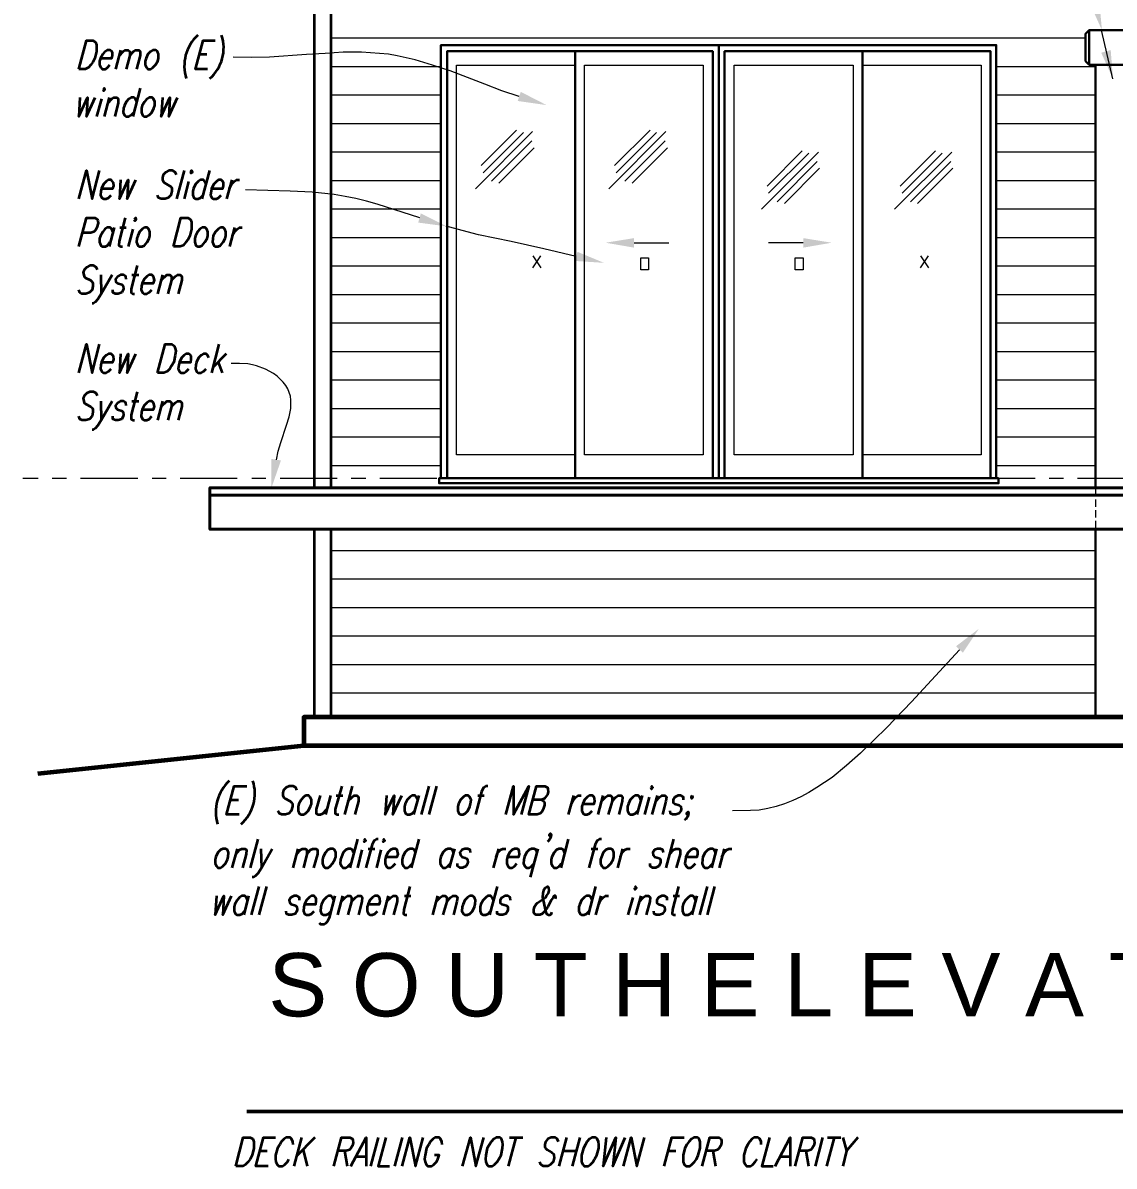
# Model space of a CAD drawing. Header units: inches. Extents: x 1543 to 43489, y -26 to 5775.
# Drawn here: x 3232.5 to 3472, y 1563 to 1813.9 of the extents above; entities that cross this region are included whole.
import ezdxf

# ---------------------------------------------------------------- set-up
doc = ezdxf.new("R2010")
doc.units = ezdxf.units.IN
doc.header["$LTSCALE"] = 0.5
doc.header["$MEASUREMENT"] = 0
for name, color, linetype in [('PDF_A-DOOR', 7, 'Continuous'), ('PDF_A-FLOR-LEVL', 7, 'Continuous'), ('PDF_A-Window', 7, 'Continuous'), ('PDF_C-TOPO', 7, 'Continuous'), ('PDF_Hatch-siding', 7, 'Continuous'), ('PDF_Hidden1', 7, 'Continuous'), ('PDF_Layer2', 7, 'Continuous'), ('PDF_Layer3', 7, 'Continuous'), ('PDF_Layer4', 7, 'Continuous'), ('PDF_Layer6', 7, 'Continuous'), ('PDF_Layer8', 7, 'Continuous'), ('PDF_LEADER', 7, 'Continuous'), ('PDF_Text', 7, 'Continuous'), ('PDF_Text-Win-Label', 7, 'Continuous'), ('PDF_TEXT3', 7, 'Continuous')]:
    doc.layers.add(name, color=color, linetype=linetype)
doc.styles.add('PDF Arial', font='arial.ttf')

msp = doc.modelspace()

# ---------------------------------------------------------------- linework, layer by layer
at = {"layer": 'PDF_A-DOOR', "lineweight": 20}
for points in [[(3353.7, 1719.13), (3327.68, 1719.13), (3327.68, 1804.61), (3353.7, 1804.61)], [(3416.75, 1804.61), (3442.77, 1804.61), (3442.77, 1777.51), (3442.77, 1719.13), (3416.83, 1719.13)]]:
    msp.add_lwpolyline(points, dxfattribs=at)
for points in [[(3355.78, 1719.13), (3355.78, 1804.61), (3381.81, 1804.61), (3381.81, 1751.49), (3381.81, 1719.13)], [(3414.67, 1719.13), (3388.56, 1719.13), (3388.56, 1751.49), (3388.56, 1804.61), (3391.81, 1804.61), (3414.67, 1804.61), (3414.67, 1751.49)]]:
    msp.add_lwpolyline(points, close=True, dxfattribs=at)
at = {"layer": 'PDF_A-FLOR-LEVL', "lineweight": 20}
for points in [[(3232.52, 1713.96), (3235.86, 1713.96)], [(3238.94, 1713.96), (3242.11, 1713.96)], [(3245.2, 1713.96), (3257.71, 1713.96)], [(3260.88, 1713.96), (3263.96, 1713.96)], [(3267.05, 1713.96), (3279.56, 1713.96)], [(3282.73, 1713.96), (3285.81, 1713.96)], [(3288.98, 1713.96), (3301.49, 1713.96)], [(3304.58, 1713.96), (3307.75, 1713.96)], [(3310.83, 1713.96), (3323.34, 1713.96)], [(3326.43, 1713.96), (3329.6, 1713.96)], [(3332.68, 1713.96), (3345.19, 1713.96)], [(3348.36, 1713.96), (3351.45, 1713.96)], [(3354.62, 1713.96), (3367.13, 1713.96)], [(3370.21, 1713.96), (3373.38, 1713.96)], [(3376.47, 1713.96), (3388.98, 1713.96)], [(3392.06, 1713.96), (3395.23, 1713.96)], [(3398.32, 1713.96), (3410.83, 1713.96)], [(3414, 1713.96), (3417.08, 1713.96)], [(3420.25, 1713.96), (3432.76, 1713.96)], [(3435.85, 1713.96), (3438.93, 1713.96)], [(3442.1, 1713.96), (3454.61, 1713.96)], [(3457.7, 1713.96), (3460.87, 1713.96)], [(3463.95, 1713.96), (3476.46, 1713.96)]]:
    msp.add_lwpolyline(points, dxfattribs=at)
at = {"layer": 'PDF_A-Window', "lineweight": 30}
for points in [[(3324.26, 1713.96), (3324.26, 1809.03), (3385.23, 1809.03), (3385.23, 1751.49), (3385.23, 1713.96), (3385.23, 1751.49), (3385.23, 1809.03), (3446.11, 1809.03), (3446.11, 1777.51), (3446.11, 1713.96)], [(3325.59, 1713.96), (3325.59, 1807.7), (3383.89, 1807.7), (3383.89, 1751.49), (3383.89, 1713.96)], [(3353.7, 1807.7), (3353.7, 1713.96)], [(3386.48, 1713.96), (3386.48, 1751.49), (3386.48, 1807.7), (3444.86, 1807.7), (3444.86, 1777.51), (3444.86, 1713.96)], [(3416.75, 1713.96), (3416.75, 1807.7)]]:
    msp.add_lwpolyline(points, dxfattribs=at)
msp.add_lwpolyline([(3446.61, 1713.96), (3446.61, 1712.87), (3323.84, 1712.87), (3323.84, 1713.96)], close=True, dxfattribs=at)
at = {"layer": 'PDF_C-TOPO', "lineweight": 60}
for points in [[(3757.94, 1655.24), (3757.94, 1661.5), (3294.15, 1661.5), (3294.15, 1655.24), (3235.77, 1649.07)], [(3849.18, 1655.24), (3294.15, 1655.24)]]:
    msp.add_lwpolyline(points, dxfattribs=at)
at = {"layer": 'PDF_Hatch-siding', "lineweight": 13}
for points in [[(3300.07, 1810.62), (3465.71, 1810.62)], [(3300.07, 1804.36), (3324.26, 1804.36)], [(3446.11, 1804.36), (3467.87, 1804.36)], [(3300.07, 1798.11), (3324.26, 1798.11)], [(3446.11, 1798.11), (3467.87, 1798.11)], [(3300.07, 1791.85), (3324.26, 1791.85)], [(3446.11, 1791.85), (3467.87, 1791.85)], [(3300.07, 1785.6), (3324.26, 1785.6)], [(3446.11, 1785.6), (3467.87, 1785.6)], [(3300.07, 1779.34), (3324.26, 1779.34)], [(3446.11, 1779.34), (3467.87, 1779.34)], [(3300.07, 1773.09), (3324.26, 1773.09)], [(3446.11, 1773.09), (3467.87, 1773.09)], [(3300.07, 1766.83), (3324.26, 1766.83)], [(3446.11, 1766.83), (3467.87, 1766.83)], [(3300.07, 1760.58), (3324.26, 1760.58)], [(3446.11, 1760.58), (3467.87, 1760.58)], [(3300.07, 1754.32), (3324.26, 1754.32)], [(3446.11, 1754.32), (3467.87, 1754.32)], [(3300.07, 1748.07), (3324.26, 1748.07)], [(3446.11, 1748.07), (3467.87, 1748.07)], [(3300.07, 1741.81), (3324.26, 1741.81)], [(3446.11, 1741.81), (3467.87, 1741.81)], [(3300.07, 1735.56), (3324.26, 1735.56)], [(3446.11, 1735.56), (3467.87, 1735.56)], [(3300.07, 1729.3), (3324.26, 1729.3)], [(3446.11, 1729.3), (3467.87, 1729.3)], [(3300.07, 1723.05), (3324.26, 1723.05)], [(3446.11, 1723.05), (3467.87, 1723.05)], [(3300.07, 1716.79), (3324.26, 1716.79)], [(3446.11, 1716.79), (3467.87, 1716.79)], [(3300.07, 1698.11), (3467.87, 1698.11)], [(3300.07, 1691.86), (3467.87, 1691.86)], [(3300.07, 1685.6), (3467.87, 1685.6)], [(3300.07, 1679.35), (3467.87, 1679.35)], [(3300.07, 1673.09), (3467.87, 1673.09)], [(3300.07, 1666.84), (3467.87, 1666.84)]]:
    msp.add_lwpolyline(points, dxfattribs=at)
at = {"layer": 'PDF_Hidden1', "lineweight": 20}
for points in [[(3467.87, 1711.87), (3467.87, 1710.04)], [(3467.87, 1709.29), (3467.87, 1707.7)], [(3467.87, 1706.95), (3467.87, 1705.37)], [(3467.87, 1704.62), (3467.87, 1702.78)]]:
    msp.add_lwpolyline(points, dxfattribs=at)
at = {"layer": 'PDF_Layer2', "lineweight": 30}
msp.add_lwpolyline([(3466.46, 1804.7), (3466.46, 1812.29), (3465.71, 1811.53), (3465.71, 1805.53)], close=True, dxfattribs=at)
for points in [[(3536.51, 1812.29), (3466.46, 1812.29)], [(3536.51, 1804.7), (3466.46, 1804.7)], [(3467.87, 1804.7), (3467.87, 1711.87)], [(3467.87, 1702.78), (3467.87, 1661.5)]]:
    msp.add_lwpolyline(points, dxfattribs=at)
at = {"layer": 'PDF_Layer3', "lineweight": 35}
for points in [[(3296.4, 1825.55), (3296.4, 1711.87)], [(3300.07, 1825.55), (3300.07, 1711.87)], [(3296.4, 1702.78), (3296.4, 1661.5)], [(3300.07, 1702.78), (3300.07, 1661.5)]]:
    msp.add_lwpolyline(points, dxfattribs=at)
at = {"layer": 'PDF_Layer4', "lineweight": 40}
for points in [[(3536.51, 1711.87), (3273.55, 1711.87), (3273.55, 1702.78), (3536.51, 1702.78)], [(3536.51, 1710.29), (3273.55, 1710.29)]]:
    msp.add_lwpolyline(points, dxfattribs=at)
at = {"layer": 'PDF_Layer6', "lineweight": 50}
msp.add_lwpolyline([(3281.64, 1575.01), (3848.1, 1575.01)], dxfattribs=at)
at = {"layer": 'PDF_Layer8', "lineweight": 9}
for points in [[(3344.36, 1790.1), (3331.85, 1777.51)], [(3340.86, 1790.35), (3333.1, 1782.59)], [(3342.36, 1789.85), (3333.52, 1781.01)], [(3373.63, 1790.1), (3361.12, 1777.51)], [(3370.13, 1790.35), (3362.37, 1782.59)], [(3371.55, 1789.85), (3362.71, 1781.01)], [(3344.19, 1788.02), (3335.35, 1779.18)], [(3344.69, 1786.51), (3336.94, 1778.76)], [(3373.47, 1788.02), (3364.63, 1779.18)], [(3373.97, 1786.51), (3366.21, 1778.76)], [(3407.08, 1785.51), (3394.57, 1773)], [(3403.49, 1785.85), (3395.82, 1778.09)], [(3404.99, 1785.35), (3396.15, 1776.51)], [(3436.35, 1785.51), (3423.76, 1773)], [(3432.76, 1785.85), (3425.01, 1778.09)], [(3434.26, 1785.35), (3425.42, 1776.51)], [(3406.83, 1783.51), (3397.99, 1774.67)], [(3407.33, 1782.01), (3399.65, 1774.25)], [(3436.1, 1783.51), (3427.26, 1774.67)], [(3436.6, 1782.01), (3428.84, 1774.25)], [(3366.63, 1765.66), (3374.22, 1765.66)], [(3403.74, 1765.66), (3396.15, 1765.66)]]:
    msp.add_lwpolyline(points, dxfattribs=at)
at = {"layer": 'PDF_Layer8', "transparency": 33554559}
for points in [[(3366.63, 1764.58), (3360.37, 1765.66), (3366.63, 1766.67)], [(3403.74, 1766.67), (3409.99, 1765.66), (3403.74, 1764.58)]]:
    msp.add_solid(points, dxfattribs=at)
at = {"layer": 'PDF_LEADER', "lineweight": 20}
for points in [[(3471.71, 1801.61), (3469.21, 1812.29)], [(3341.44, 1797.77), (3337.6, 1799.02), (3333.85, 1800.44), (3326.26, 1803.36), (3322.42, 1804.61), (3318.59, 1805.78), (3314.67, 1806.7), (3312.75, 1807.03), (3310.75, 1807.2), (3306.83, 1807.45), (3302.83, 1807.45), (3298.82, 1807.2), (3294.74, 1806.95), (3286.65, 1806.36), (3282.64, 1806.28), (3278.64, 1806.36)], [(3319.59, 1771.09), (3310.25, 1774.09), (3307.91, 1774.76), (3305.58, 1775.34), (3303.24, 1775.84), (3300.82, 1776.26), (3295.99, 1776.76), (3291.15, 1777.01), (3281.39, 1777.26)], [(3353.95, 1762.66), (3346.86, 1764.33), (3339.69, 1765.91), (3332.52, 1767.42), (3328.93, 1768.33), (3325.43, 1769.33)], [(3288.15, 1718.04), (3288.56, 1719.88), (3289.15, 1721.8), (3290.4, 1725.63), (3290.98, 1727.47), (3291.32, 1729.3), (3291.32, 1730.22), (3291.32, 1731.14), (3291.23, 1731.97), (3290.98, 1732.81), (3290.65, 1733.56), (3290.23, 1734.31), (3289.65, 1735.06), (3288.98, 1735.72), (3288.31, 1736.39), (3287.48, 1736.98), (3285.73, 1737.89), (3283.81, 1738.64), (3282.89, 1738.89), (3281.89, 1739.06), (3280.06, 1739.14), (3278.22, 1739.14)], [(3438.02, 1676.34), (3427.51, 1664.92), (3422.09, 1659.25), (3419.25, 1656.49), (3416.33, 1653.66), (3413.25, 1650.91), (3410.08, 1648.32), (3406.74, 1646.07), (3404.99, 1644.98), (3403.24, 1644.07), (3401.49, 1643.23), (3399.65, 1642.48), (3397.82, 1641.9), (3395.98, 1641.48), (3394.07, 1641.15), (3392.15, 1641.07), (3388.23, 1640.98)]]:
    msp.add_lwpolyline(points, dxfattribs=at)
at = {"layer": 'PDF_LEADER', "transparency": 33554559}
for points in [[(3466.71, 1818.04), (3469.29, 1812.29), (3468.71, 1818.62)], [(3469.13, 1807.36), (3471.71, 1801.61), (3471.21, 1807.95)], [(3341.11, 1796.77), (3347.44, 1795.86), (3341.77, 1798.77)], [(3319.26, 1770.08), (3325.51, 1769.25), (3319.84, 1772.09)], [(3353.7, 1761.66), (3360.04, 1761.24), (3354.2, 1763.66)], [(3287.06, 1718.21), (3287.06, 1711.87), (3289.15, 1717.88)], [(3438.77, 1675.68), (3442.27, 1680.93), (3437.27, 1677.09)]]:
    msp.add_solid(points, dxfattribs=at)
at = {"layer": 'PDF_Text-Win-Label', "lineweight": 20}
for points in [[(3344.44, 1760.16), (3346.19, 1762.75)], [(3344.44, 1762.75), (3346.19, 1760.16)], [(3429.51, 1760.16), (3431.26, 1762.75)], [(3429.51, 1762.75), (3431.26, 1760.16)]]:
    msp.add_lwpolyline(points, dxfattribs=at)
for points in [[(3368.13, 1759.74), (3368.13, 1762.33), (3369.8, 1762.33), (3369.8, 1759.74)], [(3401.99, 1759.74), (3401.99, 1762.33), (3403.74, 1762.33), (3403.74, 1759.74)]]:
    msp.add_lwpolyline(points, close=True, dxfattribs=at)
at = {"layer": 'PDF_TEXT3', "lineweight": 35}
for points in [[(3244.78, 1803.78), (3246.45, 1810.03), (3247.87, 1810.03), (3248.45, 1809.7), (3248.7, 1809.12), (3248.7, 1808.53), (3248.7, 1807.61), (3248.28, 1806.2), (3247.87, 1805.28), (3247.45, 1804.7), (3246.95, 1804.11), (3246.2, 1803.78)], [(3261.04, 1807.95), (3260.54, 1807.61), (3259.96, 1807.03), (3259.54, 1806.2), (3259.37, 1805.53), (3259.37, 1804.7), (3259.62, 1804.11), (3259.96, 1803.78), (3260.54, 1803.78), (3261.04, 1804.11), (3261.63, 1804.7), (3262.13, 1805.53), (3262.29, 1806.2), (3262.29, 1807.03), (3262.04, 1807.61), (3261.71, 1807.95)], [(3250.12, 1799.27), (3250.2, 1799.02), (3250.53, 1799.27), (3250.37, 1799.61)], [(3260.21, 1797.52), (3259.71, 1797.27), (3259.21, 1796.61), (3258.71, 1795.77), (3258.54, 1795.19), (3258.54, 1794.27), (3258.79, 1793.69), (3259.12, 1793.35), (3259.71, 1793.35), (3260.21, 1793.69), (3260.79, 1794.27), (3261.29, 1795.19), (3261.46, 1795.77), (3261.46, 1796.61), (3261.21, 1797.27), (3260.88, 1797.52)], [(3269.3, 1781.18), (3269.38, 1780.93), (3269.72, 1781.18), (3269.55, 1781.51)], [(3256.96, 1770.75), (3257.12, 1770.5), (3257.37, 1770.75), (3257.29, 1771.09)], [(3259.21, 1769), (3258.71, 1768.67), (3258.12, 1768.08), (3257.71, 1767.17), (3257.54, 1766.58), (3257.46, 1765.75), (3257.71, 1765.08), (3258.04, 1764.83), (3258.71, 1764.83), (3259.21, 1765.08), (3259.79, 1765.75), (3260.21, 1766.58), (3260.38, 1767.17), (3260.38, 1768.08), (3260.13, 1768.67), (3259.79, 1769)], [(3265.55, 1764.83), (3267.21, 1771.09), (3268.72, 1771.09), (3269.3, 1770.75), (3269.55, 1770.17), (3269.55, 1769.58), (3269.55, 1768.67), (3269.13, 1767.17), (3268.72, 1766.33), (3268.3, 1765.75), (3267.71, 1765.08), (3267.05, 1764.83)], [(3271.88, 1769), (3271.38, 1768.67), (3270.8, 1768.08), (3270.38, 1767.17), (3270.22, 1766.58), (3270.22, 1765.75), (3270.47, 1765.08), (3270.8, 1764.83), (3271.38, 1764.83), (3271.88, 1765.08), (3272.47, 1765.75), (3272.97, 1766.58), (3273.14, 1767.17), (3273.14, 1768.08), (3272.89, 1768.67), (3272.55, 1769)], [(3275.89, 1769), (3275.39, 1768.67), (3274.8, 1768.08), (3274.3, 1767.17), (3274.22, 1766.58), (3274.14, 1765.75), (3274.39, 1765.08), (3274.72, 1764.83), (3275.39, 1764.83), (3275.89, 1765.08), (3276.47, 1765.75), (3276.89, 1766.58), (3277.06, 1767.17), (3277.06, 1768.08), (3276.81, 1768.67), (3276.47, 1769)], [(3262.04, 1737.14), (3263.71, 1743.4), (3265.21, 1743.4), (3265.71, 1743.06), (3265.96, 1742.48), (3266.05, 1741.9), (3265.96, 1740.98), (3265.63, 1739.48), (3265.13, 1738.64), (3264.8, 1737.98), (3264.21, 1737.39), (3263.46, 1737.14)], [(3370.3, 1646.07), (3370.46, 1645.74), (3370.71, 1646.07), (3370.55, 1646.4)], [(3294.57, 1644.32), (3294.07, 1643.98), (3293.57, 1643.4), (3293.07, 1642.48), (3292.9, 1641.9), (3292.9, 1640.98), (3293.15, 1640.4), (3293.49, 1640.15), (3294.15, 1640.15), (3294.57, 1640.4), (3295.15, 1640.98), (3295.65, 1641.9), (3295.82, 1642.48), (3295.82, 1643.4), (3295.57, 1643.98), (3295.24, 1644.32)], [(3329.6, 1644.32), (3329.1, 1643.98), (3328.51, 1643.4), (3328.1, 1642.48), (3327.93, 1641.9), (3327.93, 1640.98), (3328.18, 1640.4), (3328.51, 1640.15), (3329.1, 1640.15), (3329.6, 1640.4), (3330.18, 1640.98), (3330.6, 1641.9), (3330.76, 1642.48), (3330.85, 1643.4), (3330.6, 1643.98), (3330.26, 1644.32)], [(3379.39, 1644.32), (3379.14, 1643.98), (3379.22, 1643.65), (3379.55, 1643.98)], [(3307.33, 1634.48), (3307.41, 1634.14), (3307.75, 1634.48), (3307.58, 1634.73)], [(3311.5, 1634.48), (3311.58, 1634.14), (3311.92, 1634.48), (3311.75, 1634.73)], [(3276.39, 1632.64), (3275.89, 1632.39), (3275.3, 1631.81), (3274.89, 1630.89), (3274.72, 1630.31), (3274.72, 1629.39), (3274.97, 1628.81), (3275.3, 1628.47), (3275.89, 1628.47), (3276.39, 1628.81), (3276.97, 1629.39), (3277.39, 1630.31), (3277.56, 1630.89), (3277.64, 1631.81), (3277.39, 1632.39), (3277.06, 1632.64)], [(3299.91, 1632.64), (3299.41, 1632.39), (3298.91, 1631.81), (3298.41, 1630.89), (3298.24, 1630.31), (3298.24, 1629.39), (3298.49, 1628.81), (3298.82, 1628.47), (3299.49, 1628.47), (3299.91, 1628.81), (3300.49, 1629.39), (3300.99, 1630.31), (3301.16, 1630.89), (3301.16, 1631.81), (3300.91, 1632.39), (3300.57, 1632.64)], [(3360.96, 1632.64), (3360.46, 1632.39), (3359.87, 1631.81), (3359.45, 1630.89), (3359.29, 1630.31), (3359.29, 1629.39), (3359.54, 1628.81), (3359.87, 1628.47), (3360.46, 1628.47), (3360.96, 1628.81), (3361.54, 1629.39), (3362.04, 1630.31), (3362.21, 1630.89), (3362.21, 1631.81), (3361.96, 1632.39), (3361.62, 1632.64)], [(3366.71, 1624.05), (3366.79, 1623.72), (3367.13, 1624.05), (3366.96, 1624.39)], [(3330.6, 1622.3), (3330.1, 1621.97), (3329.51, 1621.38), (3329.1, 1620.47), (3328.93, 1619.88), (3328.85, 1618.96), (3329.18, 1618.38), (3329.51, 1618.13), (3330.1, 1618.13), (3330.6, 1618.38), (3331.18, 1618.96), (3331.6, 1619.88), (3331.77, 1620.47), (3331.85, 1621.38), (3331.6, 1621.97), (3331.18, 1622.3)], [(3279.22, 1563), (3280.89, 1569.26), (3282.39, 1569.26), (3282.98, 1569.01), (3283.23, 1568.34), (3283.23, 1567.76), (3283.23, 1566.92), (3282.81, 1565.42), (3282.39, 1564.5), (3281.98, 1563.92), (3281.39, 1563.34), (3280.72, 1563)], [(3336.35, 1569.26), (3335.85, 1569.01), (3335.27, 1568.34), (3334.93, 1567.76), (3334.43, 1566.92), (3334.1, 1565.42), (3334.02, 1564.5), (3334.1, 1563.92), (3334.35, 1563.34), (3334.68, 1563), (3335.52, 1563), (3336.02, 1563.34), (3336.6, 1563.92), (3336.94, 1564.5), (3337.44, 1565.42), (3337.77, 1566.92), (3337.85, 1567.76), (3337.77, 1568.34), (3337.52, 1569.01), (3337.19, 1569.26)], [(3357.37, 1569.26), (3356.87, 1569.01), (3356.29, 1568.34), (3355.95, 1567.76), (3355.53, 1566.92), (3355.12, 1565.42), (3355.12, 1564.5), (3355.12, 1563.92), (3355.37, 1563.34), (3355.7, 1563), (3356.54, 1563), (3357.04, 1563.34), (3357.62, 1563.92), (3357.95, 1564.5), (3358.45, 1565.42), (3358.87, 1566.92), (3358.87, 1567.76), (3358.79, 1568.34), (3358.54, 1569.01), (3358.2, 1569.26)], [(3379.72, 1569.26), (3379.22, 1569.01), (3378.64, 1568.34), (3378.22, 1567.76), (3377.8, 1566.92), (3377.39, 1565.42), (3377.39, 1564.5), (3377.39, 1563.92), (3377.64, 1563.34), (3378.05, 1563), (3378.89, 1563), (3379.3, 1563.34), (3379.89, 1563.92), (3380.3, 1564.5), (3380.72, 1565.42), (3381.14, 1566.92), (3381.14, 1567.76), (3381.14, 1568.34), (3380.89, 1569.01), (3380.55, 1569.26)]]:
    msp.add_lwpolyline(points, close=True, dxfattribs=at)
for points in [[(3273.05, 1803.78), (3270.38, 1803.78), (3272.05, 1810.03), (3274.72, 1810.03)], [(3249.53, 1806.2), (3252.04, 1806.2), (3252.2, 1806.78), (3252.2, 1807.36), (3252.04, 1807.61), (3251.7, 1807.95), (3251.03, 1807.95), (3250.53, 1807.61), (3250.03, 1807.03), (3249.53, 1806.2), (3249.37, 1805.53), (3249.37, 1804.7), (3249.62, 1804.11), (3249.95, 1803.78), (3250.62, 1803.78), (3251.12, 1804.11), (3251.62, 1804.7)], [(3253.95, 1807.95), (3252.87, 1803.78)], [(3253.7, 1806.78), (3254.54, 1807.61), (3255.04, 1807.95), (3255.62, 1807.95), (3255.96, 1807.61), (3255.96, 1806.78), (3255.2, 1803.78)], [(3255.96, 1806.78), (3256.79, 1807.61), (3257.29, 1807.95), (3257.96, 1807.95), (3258.29, 1807.61), (3258.29, 1806.78), (3257.46, 1803.78)], [(3271.22, 1807.03), (3272.89, 1807.03)], [(3258.29, 1799.61), (3256.62, 1793.35)], [(3245.03, 1797.52), (3244.78, 1793.35), (3246.7, 1797.52), (3246.45, 1793.35), (3248.37, 1797.52)], [(3249.78, 1797.27), (3248.7, 1793.35)], [(3251.45, 1797.52), (3250.37, 1793.35)], [(3251.2, 1796.36), (3252.04, 1797.27), (3252.54, 1797.52), (3253.12, 1797.52), (3253.45, 1797.27), (3253.45, 1796.36), (3252.7, 1793.35)], [(3257.54, 1796.61), (3257.21, 1797.27), (3256.87, 1797.52), (3256.29, 1797.52), (3255.79, 1797.27), (3255.2, 1796.61), (3254.79, 1795.77), (3254.62, 1795.19), (3254.54, 1794.27), (3254.79, 1793.69), (3255.2, 1793.35), (3255.79, 1793.35), (3256.29, 1793.69), (3256.87, 1794.27)], [(3263.13, 1797.52), (3262.88, 1793.35), (3264.8, 1797.52), (3264.55, 1793.35), (3266.46, 1797.52)], [(3244.78, 1775.26), (3246.45, 1781.51), (3247.7, 1775.26), (3249.37, 1781.51)], [(3266.21, 1780.59), (3265.96, 1781.18), (3265.38, 1781.51), (3264.55, 1781.51), (3263.88, 1781.18), (3263.29, 1780.59), (3263.13, 1780.01), (3263.13, 1779.43), (3263.29, 1779.09), (3263.63, 1778.84), (3264.71, 1778.17), (3265.05, 1777.92), (3265.21, 1777.59), (3265.21, 1777.01), (3264.96, 1776.09), (3264.38, 1775.51), (3263.71, 1775.26), (3262.88, 1775.26), (3262.29, 1775.51), (3262.04, 1776.09)], [(3267.88, 1781.51), (3266.21, 1775.26)], [(3273.47, 1781.51), (3271.8, 1775.26)], [(3249.78, 1777.59), (3252.29, 1777.59), (3252.45, 1778.17), (3252.37, 1778.84), (3252.2, 1779.09), (3251.87, 1779.43), (3251.28, 1779.43), (3250.78, 1779.09), (3250.2, 1778.51), (3249.78, 1777.59), (3249.62, 1777.01), (3249.53, 1776.09), (3249.87, 1775.51), (3250.2, 1775.26), (3250.78, 1775.26), (3251.28, 1775.51), (3251.87, 1776.09)], [(3253.95, 1779.43), (3253.7, 1775.26), (3255.62, 1779.43), (3255.37, 1775.26), (3257.29, 1779.43)], [(3268.88, 1779.09), (3267.88, 1775.26)], [(3272.72, 1778.51), (3272.47, 1779.09), (3272.13, 1779.43), (3271.47, 1779.43), (3270.97, 1779.09), (3270.38, 1778.51), (3269.97, 1777.59), (3269.8, 1777.01), (3269.8, 1776.09), (3270.05, 1775.51), (3270.38, 1775.26), (3270.97, 1775.26), (3271.47, 1775.51), (3272.05, 1776.09)], [(3273.89, 1777.59), (3276.39, 1777.59), (3276.55, 1778.17), (3276.55, 1778.84), (3276.39, 1779.09), (3276.05, 1779.43), (3275.47, 1779.43), (3274.97, 1779.09), (3274.39, 1778.51), (3273.89, 1777.59), (3273.8, 1777.01), (3273.72, 1776.09), (3273.97, 1775.51), (3274.3, 1775.26), (3274.97, 1775.26), (3275.47, 1775.51), (3276.05, 1776.09)], [(3278.39, 1779.43), (3277.22, 1775.26)], [(3277.89, 1777.59), (3278.31, 1778.51), (3278.89, 1779.09), (3279.39, 1779.43), (3280.06, 1779.43)], [(3244.78, 1764.83), (3246.45, 1771.09), (3248.28, 1771.09), (3248.87, 1770.75), (3248.95, 1770.5), (3249.03, 1769.92), (3248.78, 1769), (3248.45, 1768.42), (3248.12, 1768.08), (3247.45, 1767.83), (3245.53, 1767.83)], [(3252.29, 1768.08), (3252.04, 1768.67), (3251.7, 1769), (3251.03, 1769), (3250.53, 1768.67), (3250.03, 1768.08), (3249.53, 1767.17), (3249.37, 1766.58), (3249.37, 1765.75), (3249.62, 1765.08), (3249.95, 1764.83), (3250.62, 1764.83), (3251.12, 1765.08), (3251.62, 1765.75)], [(3252.54, 1769), (3251.45, 1764.83)], [(3254.95, 1771.09), (3253.62, 1766), (3253.54, 1765.08), (3253.95, 1764.83), (3254.37, 1764.83)], [(3253.79, 1769), (3255.2, 1769)], [(3278.97, 1769), (3277.89, 1764.83)], [(3278.47, 1767.17), (3278.97, 1768.08), (3279.56, 1768.67), (3280.06, 1769), (3280.64, 1769)], [(3256.62, 1768.67), (3255.62, 1764.83)], [(3248.87, 1759.74), (3248.62, 1760.33), (3248.03, 1760.66), (3247.2, 1760.66), (3246.53, 1760.33), (3245.95, 1759.74), (3245.78, 1759.16), (3245.86, 1758.58), (3245.95, 1758.24), (3246.28, 1757.99), (3247.36, 1757.41), (3247.7, 1757.07), (3247.87, 1756.82), (3247.87, 1756.16), (3247.7, 1755.32), (3247.11, 1754.74), (3246.36, 1754.41), (3245.53, 1754.41), (3245.03, 1754.74), (3244.78, 1755.32)], [(3257.62, 1760.66), (3256.29, 1755.57), (3256.29, 1754.74), (3256.62, 1754.41), (3257.04, 1754.41)], [(3249.62, 1758.58), (3249.7, 1754.41), (3252.12, 1758.58)], [(3255.2, 1757.66), (3255.12, 1758.24), (3254.62, 1758.58), (3253.95, 1758.58), (3253.29, 1758.24), (3252.87, 1757.66), (3252.95, 1757.07), (3253.29, 1756.82), (3254.2, 1756.49), (3254.54, 1756.16), (3254.62, 1755.57), (3254.54, 1755.32), (3254.2, 1754.74), (3253.45, 1754.41), (3252.87, 1754.41), (3252.29, 1754.74), (3252.29, 1755.32)], [(3256.46, 1758.58), (3257.96, 1758.58)], [(3258.71, 1756.82), (3261.21, 1756.82), (3261.38, 1757.41), (3261.29, 1757.99), (3261.21, 1758.24), (3260.79, 1758.58), (3260.21, 1758.58), (3259.71, 1758.24), (3259.12, 1757.66), (3258.71, 1756.82), (3258.54, 1756.16), (3258.46, 1755.32), (3258.79, 1754.74), (3259.12, 1754.41), (3259.71, 1754.41), (3260.21, 1754.74), (3260.79, 1755.32)], [(3263.13, 1758.58), (3262.04, 1754.41)], [(3262.79, 1757.41), (3263.71, 1758.24), (3264.13, 1758.58), (3264.8, 1758.58), (3265.13, 1758.24), (3265.13, 1757.41), (3264.3, 1754.41)], [(3265.13, 1757.41), (3265.96, 1758.24), (3266.46, 1758.58), (3267.05, 1758.58), (3267.38, 1758.24), (3267.38, 1757.41), (3266.63, 1754.41)], [(3249.7, 1754.41), (3248.95, 1753.24), (3248.37, 1752.65), (3247.95, 1752.32), (3247.7, 1752.32)], [(3244.78, 1737.14), (3246.45, 1743.4), (3247.7, 1737.14), (3249.37, 1743.4)], [(3249.78, 1739.48), (3252.29, 1739.48), (3252.45, 1740.06), (3252.37, 1740.73), (3252.2, 1740.98), (3251.87, 1741.31), (3251.28, 1741.31), (3250.78, 1740.98), (3250.2, 1740.39), (3249.78, 1739.48), (3249.62, 1738.89), (3249.53, 1737.98), (3249.87, 1737.39), (3250.2, 1737.14), (3250.78, 1737.14), (3251.28, 1737.39), (3251.87, 1737.98)], [(3253.95, 1741.31), (3253.7, 1737.14), (3255.62, 1741.31), (3255.37, 1737.14), (3257.29, 1741.31)], [(3266.88, 1739.48), (3269.38, 1739.48), (3269.47, 1740.06), (3269.47, 1740.73), (3269.3, 1740.98), (3268.97, 1741.31), (3268.38, 1741.31), (3267.88, 1740.98), (3267.3, 1740.39), (3266.88, 1739.48), (3266.71, 1738.89), (3266.63, 1737.98), (3266.88, 1737.39), (3267.21, 1737.14), (3267.88, 1737.14), (3268.38, 1737.39), (3268.97, 1737.98)], [(3273.3, 1740.39), (3273.05, 1740.98), (3272.72, 1741.31), (3272.13, 1741.31), (3271.63, 1740.98), (3271.05, 1740.39), (3270.63, 1739.48), (3270.47, 1738.89), (3270.38, 1737.98), (3270.63, 1737.39), (3270.97, 1737.14), (3271.63, 1737.14), (3272.13, 1737.39), (3272.72, 1737.98)], [(3275.55, 1743.4), (3273.89, 1737.14)], [(3277.14, 1741.31), (3274.22, 1738.31)], [(3275.39, 1739.48), (3276.22, 1737.14)], [(3248.87, 1732.05), (3248.62, 1732.64), (3248.03, 1732.97), (3247.2, 1732.97), (3246.53, 1732.64), (3245.95, 1732.05), (3245.78, 1731.47), (3245.86, 1730.89), (3245.95, 1730.55), (3246.28, 1730.3), (3247.36, 1729.72), (3247.7, 1729.39), (3247.87, 1729.05), (3247.87, 1728.47), (3247.7, 1727.63), (3247.11, 1726.97), (3246.36, 1726.72), (3245.53, 1726.72), (3245.03, 1726.97), (3244.78, 1727.63)], [(3257.62, 1732.97), (3256.29, 1727.88), (3256.29, 1726.97), (3256.62, 1726.72), (3257.04, 1726.72)], [(3249.62, 1730.89), (3249.7, 1726.72), (3252.12, 1730.89)], [(3255.2, 1729.97), (3255.12, 1730.55), (3254.62, 1730.89), (3253.95, 1730.89), (3253.29, 1730.55), (3252.87, 1729.97), (3252.95, 1729.39), (3253.29, 1729.05), (3254.2, 1728.8), (3254.54, 1728.47), (3254.62, 1727.88), (3254.54, 1727.63), (3254.2, 1726.97), (3253.45, 1726.72), (3252.87, 1726.72), (3252.29, 1726.97), (3252.29, 1727.63)], [(3256.46, 1730.89), (3257.96, 1730.89)], [(3258.71, 1729.05), (3261.21, 1729.05), (3261.38, 1729.72), (3261.29, 1730.3), (3261.21, 1730.55), (3260.79, 1730.89), (3260.21, 1730.89), (3259.71, 1730.55), (3259.12, 1729.97), (3258.71, 1729.05), (3258.54, 1728.47), (3258.46, 1727.63), (3258.79, 1726.97), (3259.12, 1726.72), (3259.71, 1726.72), (3260.21, 1726.97), (3260.79, 1727.63)], [(3263.13, 1730.89), (3262.04, 1726.72)], [(3262.79, 1729.72), (3263.71, 1730.55), (3264.13, 1730.89), (3264.8, 1730.89), (3265.13, 1730.55), (3265.13, 1729.72), (3264.3, 1726.72)], [(3265.13, 1729.72), (3265.96, 1730.55), (3266.46, 1730.89), (3267.05, 1730.89), (3267.38, 1730.55), (3267.38, 1729.72), (3266.63, 1726.72)], [(3249.7, 1726.72), (3248.95, 1725.55), (3248.37, 1724.88), (3247.95, 1724.63), (3247.7, 1724.63)], [(3279.97, 1640.15), (3277.22, 1640.15), (3278.89, 1646.4), (3281.64, 1646.4)], [(3292.65, 1645.49), (3292.4, 1646.07), (3291.82, 1646.4), (3290.98, 1646.4), (3290.32, 1646.07), (3289.73, 1645.49), (3289.57, 1644.9), (3289.57, 1644.32), (3289.73, 1643.98), (3290.07, 1643.65), (3291.15, 1643.07), (3291.48, 1642.82), (3291.65, 1642.48), (3291.65, 1641.9), (3291.4, 1640.98), (3290.9, 1640.4), (3290.15, 1640.15), (3289.32, 1640.15), (3288.81, 1640.4), (3288.48, 1640.98)], [(3302.49, 1646.4), (3301.07, 1641.32), (3301.07, 1640.4), (3301.41, 1640.15), (3301.83, 1640.15)], [(3304.74, 1646.4), (3303.08, 1640.15)], [(3321.59, 1646.4), (3319.92, 1640.15)], [(3323.26, 1646.4), (3321.59, 1640.15)], [(3334.52, 1646.4), (3334.1, 1646.4), (3333.6, 1646.07), (3333.18, 1645.15), (3331.85, 1640.15)], [(3338.52, 1640.15), (3340.19, 1646.4), (3340.19, 1640.15), (3343.53, 1646.4), (3341.86, 1640.15)], [(3346.28, 1643.4), (3346.78, 1643.07), (3346.94, 1642.82), (3346.94, 1642.23), (3346.69, 1641.32), (3346.36, 1640.73), (3346.03, 1640.4), (3345.36, 1640.15), (3343.53, 1640.15), (3345.19, 1646.4), (3347.03, 1646.4), (3347.61, 1646.07), (3347.7, 1645.74), (3347.78, 1645.15), (3347.61, 1644.57), (3347.19, 1643.98), (3346.94, 1643.65), (3346.28, 1643.4), (3344.36, 1643.4)], [(3297.74, 1644.32), (3296.9, 1641.32), (3296.9, 1640.4), (3297.24, 1640.15), (3297.82, 1640.15), (3298.32, 1640.4), (3299.24, 1641.32)], [(3299.99, 1644.32), (3298.91, 1640.15)], [(3301.24, 1644.32), (3302.74, 1644.32)], [(3303.83, 1643.07), (3304.74, 1643.98), (3305.24, 1644.32), (3305.83, 1644.32), (3306.16, 1643.98), (3306.16, 1643.07), (3305.33, 1640.15)], [(3312.33, 1644.32), (3312, 1640.15), (3314, 1644.32), (3313.67, 1640.15), (3315.67, 1644.32)], [(3319.17, 1643.4), (3318.92, 1643.98), (3318.59, 1644.32), (3317.92, 1644.32), (3317.42, 1643.98), (3316.84, 1643.4), (3316.42, 1642.48), (3316.25, 1641.9), (3316.25, 1640.98), (3316.5, 1640.4), (3316.84, 1640.15), (3317.42, 1640.15), (3317.92, 1640.4), (3318.51, 1640.98)], [(3319.42, 1644.32), (3318.25, 1640.15)], [(3332.35, 1644.32), (3333.77, 1644.32)], [(3353.37, 1644.32), (3352.2, 1640.15)], [(3352.87, 1642.48), (3353.37, 1643.4), (3353.87, 1643.98), (3354.37, 1644.32), (3355.03, 1644.32)], [(3355.37, 1642.48), (3357.87, 1642.48), (3358.04, 1643.07), (3357.95, 1643.65), (3357.87, 1643.98), (3357.54, 1644.32), (3356.87, 1644.32), (3356.37, 1643.98), (3355.78, 1643.4), (3355.37, 1642.48), (3355.2, 1641.9), (3355.2, 1640.98), (3355.45, 1640.4), (3355.78, 1640.15), (3356.37, 1640.15), (3356.87, 1640.4), (3357.45, 1640.98)], [(3359.79, 1644.32), (3358.7, 1640.15)], [(3359.45, 1643.07), (3360.37, 1643.98), (3360.87, 1644.32), (3361.46, 1644.32), (3361.79, 1643.98), (3361.79, 1643.07), (3360.96, 1640.15)], [(3361.79, 1643.07), (3362.62, 1643.98), (3363.12, 1644.32), (3363.79, 1644.32), (3364.12, 1643.98), (3364.04, 1643.07), (3363.29, 1640.15)], [(3368.13, 1643.4), (3367.88, 1643.98), (3367.54, 1644.32), (3366.88, 1644.32), (3366.38, 1643.98), (3365.79, 1643.4), (3365.38, 1642.48), (3365.21, 1641.9), (3365.21, 1640.98), (3365.46, 1640.4), (3365.79, 1640.15), (3366.38, 1640.15), (3366.88, 1640.4), (3367.46, 1640.98)], [(3368.38, 1644.32), (3367.21, 1640.15)], [(3369.96, 1643.98), (3368.88, 1640.15)], [(3371.71, 1644.32), (3370.55, 1640.15)], [(3371.38, 1643.07), (3372.21, 1643.98), (3372.72, 1644.32), (3373.38, 1644.32), (3373.72, 1643.98), (3373.63, 1643.07), (3372.88, 1640.15)], [(3377.47, 1643.4), (3377.47, 1643.98), (3376.89, 1644.32), (3376.3, 1644.32), (3375.55, 1643.98), (3375.22, 1643.4), (3375.22, 1642.82), (3375.55, 1642.48), (3376.55, 1642.23), (3376.89, 1641.9), (3376.97, 1641.32), (3376.89, 1640.98), (3376.47, 1640.4), (3375.8, 1640.15), (3375.13, 1640.15), (3374.63, 1640.4), (3374.55, 1640.98)], [(3278.14, 1643.4), (3279.81, 1643.4)], [(3378.55, 1640.4), (3378.3, 1640.15), (3378.14, 1640.4), (3378.47, 1640.73), (3378.55, 1640.4), (3378.39, 1639.81), (3378.05, 1639.23), (3377.72, 1638.9)], [(3348.45, 1635.64), (3348.2, 1635.39), (3348.03, 1635.64), (3348.28, 1635.98), (3348.45, 1635.64), (3348.28, 1635.06), (3347.95, 1634.48), (3347.61, 1634.14)], [(3284.06, 1634.73), (3282.39, 1628.47)], [(3305.91, 1634.73), (3304.24, 1628.47)], [(3310.5, 1634.73), (3310.08, 1634.73), (3309.58, 1634.48), (3309.16, 1633.56), (3307.75, 1628.47)], [(3319.42, 1634.73), (3317.75, 1628.47)], [(3352.2, 1634.73), (3350.53, 1628.47)], [(3359.45, 1634.73), (3359.04, 1634.73), (3358.54, 1634.48), (3358.12, 1633.56), (3356.7, 1628.47)], [(3375.3, 1634.73), (3373.63, 1628.47)], [(3279.56, 1632.64), (3278.39, 1628.47)], [(3279.22, 1631.47), (3280.06, 1632.39), (3280.56, 1632.64), (3281.23, 1632.64), (3281.56, 1632.39), (3281.48, 1631.47), (3280.72, 1628.47)], [(3284.73, 1632.64), (3284.89, 1628.47), (3287.23, 1632.64)], [(3292.82, 1632.64), (3291.73, 1628.47)], [(3292.57, 1631.47), (3293.4, 1632.39), (3293.9, 1632.64), (3294.49, 1632.64), (3294.82, 1632.39), (3294.82, 1631.47), (3294.07, 1628.47)], [(3294.82, 1631.47), (3295.65, 1632.39), (3296.15, 1632.64), (3296.82, 1632.64), (3297.15, 1632.39), (3297.15, 1631.47), (3296.32, 1628.47)], [(3305.08, 1631.81), (3304.83, 1632.39), (3304.49, 1632.64), (3303.91, 1632.64), (3303.41, 1632.39), (3302.83, 1631.81), (3302.41, 1630.89), (3302.24, 1630.31), (3302.16, 1629.39), (3302.41, 1628.81), (3302.74, 1628.47), (3303.41, 1628.47), (3303.91, 1628.81), (3304.49, 1629.39)], [(3306.91, 1632.39), (3305.91, 1628.47)], [(3308.25, 1632.64), (3309.75, 1632.64)], [(3311.08, 1632.39), (3310.08, 1628.47)], [(3312.17, 1630.89), (3314.67, 1630.89), (3314.84, 1631.47), (3314.75, 1632.06), (3314.67, 1632.39), (3314.34, 1632.64), (3313.67, 1632.64), (3313.17, 1632.39), (3312.58, 1631.81), (3312.17, 1630.89), (3312, 1630.31), (3312, 1629.39), (3312.25, 1628.81), (3312.58, 1628.47), (3313.17, 1628.47), (3313.67, 1628.81), (3314.25, 1629.39)], [(3318.67, 1631.81), (3318.42, 1632.39), (3318.09, 1632.64), (3317.42, 1632.64), (3316.92, 1632.39), (3316.34, 1631.81), (3315.92, 1630.89), (3315.75, 1630.31), (3315.75, 1629.39), (3316, 1628.81), (3316.34, 1628.47), (3316.92, 1628.47), (3317.42, 1628.81), (3318, 1629.39)], [(3327.01, 1631.81), (3326.76, 1632.39), (3326.43, 1632.64), (3325.76, 1632.64), (3325.26, 1632.39), (3324.68, 1631.81), (3324.26, 1630.89), (3324.09, 1630.31), (3324.09, 1629.39), (3324.34, 1628.81), (3324.68, 1628.47), (3325.26, 1628.47), (3325.76, 1628.81), (3326.34, 1629.39)], [(3327.26, 1632.64), (3326.09, 1628.47)], [(3330.76, 1631.81), (3330.68, 1632.39), (3330.18, 1632.64), (3329.51, 1632.64), (3328.85, 1632.39), (3328.43, 1631.81), (3328.51, 1631.22), (3328.85, 1630.89), (3329.76, 1630.56), (3330.1, 1630.31), (3330.18, 1629.72), (3330.1, 1629.39), (3329.76, 1628.81), (3329.01, 1628.47), (3328.43, 1628.47), (3327.85, 1628.81), (3327.85, 1629.39)], [(3336.85, 1632.64), (3335.69, 1628.47)], [(3336.35, 1630.89), (3336.77, 1631.81), (3337.35, 1632.39), (3337.85, 1632.64), (3338.52, 1632.64)], [(3338.85, 1630.89), (3341.36, 1630.89), (3341.52, 1631.47), (3341.44, 1632.06), (3341.36, 1632.39), (3341.02, 1632.64), (3340.36, 1632.64), (3339.86, 1632.39), (3339.27, 1631.81), (3338.85, 1630.89), (3338.69, 1630.31), (3338.69, 1629.39), (3338.94, 1628.81), (3339.27, 1628.47), (3339.86, 1628.47), (3340.36, 1628.81), (3340.94, 1629.39)], [(3345.36, 1631.81), (3345.11, 1632.39), (3344.69, 1632.64), (3344.11, 1632.64), (3343.61, 1632.39), (3343.02, 1631.81), (3342.61, 1630.89), (3342.44, 1630.31), (3342.36, 1629.39), (3342.69, 1628.81), (3343.02, 1628.47), (3343.61, 1628.47), (3344.11, 1628.81), (3344.69, 1629.39)], [(3345.53, 1632.64), (3343.86, 1626.39)], [(3351.36, 1631.81), (3351.11, 1632.39), (3350.78, 1632.64), (3350.11, 1632.64), (3349.61, 1632.39), (3349.11, 1631.81), (3348.61, 1630.89), (3348.45, 1630.31), (3348.45, 1629.39), (3348.7, 1628.81), (3349.03, 1628.47), (3349.7, 1628.47), (3350.2, 1628.81), (3350.7, 1629.39)], [(3357.2, 1632.64), (3358.7, 1632.64)], [(3364.12, 1632.64), (3362.96, 1628.47)], [(3363.62, 1630.89), (3364.04, 1631.81), (3364.63, 1632.39), (3365.13, 1632.64), (3365.79, 1632.64)], [(3373.05, 1631.81), (3372.97, 1632.39), (3372.46, 1632.64), (3371.8, 1632.64), (3371.13, 1632.39), (3370.71, 1631.81), (3370.8, 1631.22), (3371.13, 1630.89), (3372.13, 1630.56), (3372.46, 1630.31), (3372.46, 1629.72), (3372.38, 1629.39), (3372.05, 1628.81), (3371.3, 1628.47), (3370.71, 1628.47), (3370.13, 1628.81), (3370.13, 1629.39)], [(3374.38, 1631.47), (3375.3, 1632.39), (3375.8, 1632.64), (3376.38, 1632.64), (3376.72, 1632.39), (3376.72, 1631.47), (3375.88, 1628.47)], [(3377.97, 1630.89), (3380.47, 1630.89), (3380.64, 1631.47), (3380.64, 1632.06), (3380.47, 1632.39), (3380.14, 1632.64), (3379.55, 1632.64), (3379.05, 1632.39), (3378.47, 1631.81), (3377.97, 1630.89), (3377.89, 1630.31), (3377.8, 1629.39), (3378.05, 1628.81), (3378.39, 1628.47), (3379.05, 1628.47), (3379.55, 1628.81), (3380.14, 1629.39)], [(3384.47, 1631.81), (3384.22, 1632.39), (3383.89, 1632.64), (3383.31, 1632.64), (3382.81, 1632.39), (3382.22, 1631.81), (3381.72, 1630.89), (3381.64, 1630.31), (3381.56, 1629.39), (3381.81, 1628.81), (3382.14, 1628.47), (3382.81, 1628.47), (3383.31, 1628.81), (3383.89, 1629.39)], [(3384.72, 1632.64), (3383.64, 1628.47)], [(3386.39, 1632.64), (3385.31, 1628.47)], [(3385.89, 1630.89), (3386.39, 1631.81), (3386.98, 1632.39), (3387.48, 1632.64), (3388.06, 1632.64)], [(3284.89, 1628.47), (3284.14, 1627.3), (3283.56, 1626.72), (3283.06, 1626.39), (3282.81, 1626.39)], [(3284.31, 1624.39), (3282.64, 1618.13)], [(3285.98, 1624.39), (3284.31, 1618.13)], [(3317.42, 1624.39), (3316.09, 1619.3), (3316, 1618.38), (3316.34, 1618.13), (3316.75, 1618.13)], [(3336.6, 1624.39), (3334.93, 1618.13)], [(3349.36, 1621.63), (3349.45, 1621.97), (3349.36, 1622.3), (3349.11, 1622.3), (3348.86, 1621.97), (3348.45, 1621.38), (3347.7, 1619.88), (3347.03, 1618.96), (3346.44, 1618.38), (3345.94, 1618.13), (3345.11, 1618.13), (3344.78, 1618.38), (3344.61, 1618.71), (3344.61, 1619.3), (3344.78, 1619.88), (3345.11, 1620.47), (3345.44, 1620.8), (3347.19, 1621.97), (3347.44, 1622.3), (3347.86, 1622.88), (3348.03, 1623.47), (3347.95, 1624.05), (3347.61, 1624.39), (3347.11, 1624.05), (3346.78, 1623.47), (3346.61, 1622.88), (3346.53, 1621.97), (3346.78, 1621.05), (3347.19, 1618.96), (3347.44, 1618.38), (3347.78, 1618.13), (3348.2, 1618.13), (3348.53, 1618.38), (3348.61, 1618.71)], [(3358.2, 1624.39), (3356.54, 1618.13)], [(3376.38, 1624.39), (3375.05, 1619.3), (3374.97, 1618.38), (3375.3, 1618.13), (3375.72, 1618.13)], [(3382.64, 1624.39), (3380.97, 1618.13)], [(3384.31, 1624.39), (3382.64, 1618.13)], [(3274.97, 1622.3), (3274.72, 1618.13), (3276.64, 1622.3), (3276.39, 1618.13), (3278.31, 1622.3)], [(3281.81, 1621.38), (3281.56, 1621.97), (3281.23, 1622.3), (3280.56, 1622.3), (3280.06, 1621.97), (3279.56, 1621.38), (3279.06, 1620.47), (3278.89, 1619.88), (3278.89, 1618.96), (3279.14, 1618.38), (3279.47, 1618.13), (3280.14, 1618.13), (3280.64, 1618.38), (3281.14, 1618.96)], [(3282.06, 1622.3), (3280.98, 1618.13)], [(3293.23, 1621.38), (3293.23, 1621.97), (3292.65, 1622.3), (3292.07, 1622.3), (3291.32, 1621.97), (3290.98, 1621.38), (3291.07, 1620.8), (3291.4, 1620.47), (3292.32, 1620.22), (3292.65, 1619.88), (3292.73, 1619.3), (3292.65, 1618.96), (3292.23, 1618.38), (3291.57, 1618.13), (3290.9, 1618.13), (3290.4, 1618.38), (3290.32, 1618.96)], [(3294.32, 1620.47), (3296.82, 1620.47), (3296.9, 1621.05), (3296.9, 1621.63), (3296.74, 1621.97), (3296.4, 1622.3), (3295.82, 1622.3), (3295.32, 1621.97), (3294.74, 1621.38), (3294.32, 1620.47), (3294.15, 1619.88), (3294.07, 1618.96), (3294.32, 1618.38), (3294.65, 1618.13), (3295.32, 1618.13), (3295.82, 1618.38), (3296.4, 1618.96)], [(3300.99, 1622.3), (3299.74, 1617.46), (3299.32, 1616.63), (3298.99, 1616.3), (3298.49, 1616.05), (3297.91, 1616.05), (3297.57, 1616.3)], [(3300.74, 1621.38), (3300.49, 1621.97), (3300.16, 1622.3), (3299.57, 1622.3), (3299.07, 1621.97), (3298.49, 1621.38), (3298.07, 1620.47), (3297.91, 1619.88), (3297.82, 1618.96), (3298.07, 1618.38), (3298.41, 1618.13), (3299.07, 1618.13), (3299.57, 1618.38), (3300.16, 1618.96)], [(3302.66, 1622.3), (3301.57, 1618.13)], [(3302.33, 1621.05), (3303.24, 1621.97), (3303.74, 1622.3), (3304.33, 1622.3), (3304.66, 1621.97), (3304.66, 1621.05), (3303.83, 1618.13)], [(3304.66, 1621.05), (3305.49, 1621.97), (3306, 1622.3), (3306.66, 1622.3), (3307, 1621.97), (3306.91, 1621.05), (3306.16, 1618.13)], [(3308.25, 1620.47), (3310.75, 1620.47), (3310.92, 1621.05), (3310.83, 1621.63), (3310.75, 1621.97), (3310.42, 1622.3), (3309.75, 1622.3), (3309.25, 1621.97), (3308.66, 1621.38), (3308.25, 1620.47), (3308.08, 1619.88), (3308.08, 1618.96), (3308.33, 1618.38), (3308.66, 1618.13), (3309.25, 1618.13), (3309.75, 1618.38), (3310.33, 1618.96)], [(3312.67, 1622.3), (3311.58, 1618.13)], [(3312.33, 1621.05), (3313.25, 1621.97), (3313.75, 1622.3), (3314.34, 1622.3), (3314.67, 1621.97), (3314.67, 1621.05), (3313.83, 1618.13)], [(3316.25, 1622.3), (3317.67, 1622.3)], [(3323.51, 1622.3), (3322.42, 1618.13)], [(3323.18, 1621.05), (3324.09, 1621.97), (3324.59, 1622.3), (3325.18, 1622.3), (3325.51, 1621.97), (3325.51, 1621.05), (3324.68, 1618.13)], [(3325.51, 1621.05), (3326.34, 1621.97), (3326.85, 1622.3), (3327.51, 1622.3), (3327.85, 1621.97), (3327.76, 1621.05), (3327.01, 1618.13)], [(3335.77, 1621.38), (3335.52, 1621.97), (3335.19, 1622.3), (3334.52, 1622.3), (3334.1, 1621.97), (3333.52, 1621.38), (3333.02, 1620.47), (3332.85, 1619.88), (3332.85, 1618.96), (3333.1, 1618.38), (3333.43, 1618.13), (3334.1, 1618.13), (3334.6, 1618.38), (3335.1, 1618.96)], [(3339.52, 1621.38), (3339.44, 1621.97), (3338.94, 1622.3), (3338.27, 1622.3), (3337.6, 1621.97), (3337.27, 1621.38), (3337.27, 1620.8), (3337.6, 1620.47), (3338.6, 1620.22), (3338.94, 1619.88), (3338.94, 1619.3), (3338.85, 1618.96), (3338.52, 1618.38), (3337.85, 1618.13), (3337.19, 1618.13), (3336.6, 1618.38), (3336.6, 1618.96)], [(3357.45, 1621.38), (3357.2, 1621.97), (3356.87, 1622.3), (3356.2, 1622.3), (3355.7, 1621.97), (3355.12, 1621.38), (3354.7, 1620.47), (3354.53, 1619.88), (3354.53, 1618.96), (3354.78, 1618.38), (3355.12, 1618.13), (3355.7, 1618.13), (3356.2, 1618.38), (3356.79, 1618.96)], [(3359.37, 1622.3), (3358.2, 1618.13)], [(3358.87, 1620.47), (3359.29, 1621.38), (3359.87, 1621.97), (3360.37, 1622.3), (3361.04, 1622.3)], [(3366.38, 1621.97), (3365.29, 1618.13)], [(3368.13, 1622.3), (3366.96, 1618.13)], [(3367.79, 1621.05), (3368.63, 1621.97), (3369.13, 1622.3), (3369.8, 1622.3), (3370.13, 1621.97), (3370.05, 1621.05), (3369.3, 1618.13)], [(3373.88, 1621.38), (3373.88, 1621.97), (3373.3, 1622.3), (3372.72, 1622.3), (3371.96, 1621.97), (3371.63, 1621.38), (3371.63, 1620.8), (3371.96, 1620.47), (3372.97, 1620.22), (3373.3, 1619.88), (3373.38, 1619.3), (3373.3, 1618.96), (3372.88, 1618.38), (3372.21, 1618.13), (3371.55, 1618.13), (3371.05, 1618.38), (3370.96, 1618.96)], [(3375.22, 1622.3), (3376.63, 1622.3)], [(3380.14, 1621.38), (3379.89, 1621.97), (3379.55, 1622.3), (3378.97, 1622.3), (3378.47, 1621.97), (3377.89, 1621.38), (3377.39, 1620.47), (3377.22, 1619.88), (3377.22, 1618.96), (3377.47, 1618.38), (3377.8, 1618.13), (3378.47, 1618.13), (3378.97, 1618.38), (3379.55, 1618.96)], [(3380.39, 1622.3), (3379.3, 1618.13)], [(3286.31, 1563), (3283.64, 1563), (3285.31, 1569.26), (3287.98, 1569.26)], [(3291.82, 1567.76), (3291.73, 1568.34), (3291.48, 1569.01), (3291.15, 1569.26), (3290.32, 1569.26), (3289.82, 1569.01), (3289.23, 1568.34), (3288.9, 1567.76), (3288.4, 1566.92), (3287.98, 1565.42), (3287.98, 1564.5), (3288.06, 1563.92), (3288.31, 1563.34), (3288.65, 1563), (3289.48, 1563), (3289.98, 1563.34), (3290.57, 1563.92), (3290.9, 1564.5)], [(3293.65, 1569.26), (3291.98, 1563)], [(3296.57, 1569.26), (3292.48, 1565.09)], [(3300.74, 1563), (3302.41, 1569.26), (3304.24, 1569.26), (3304.83, 1569.01), (3304.91, 1568.67), (3304.99, 1568.09), (3304.83, 1567.51), (3304.49, 1566.92), (3304.16, 1566.59), (3303.49, 1566.34), (3301.57, 1566.34)], [(3304.49, 1563), (3307.83, 1569.26), (3307.83, 1563)], [(3310.5, 1569.26), (3308.83, 1563)], [(3312.17, 1569.26), (3310.5, 1563), (3313, 1563)], [(3315.75, 1569.26), (3314.08, 1563)], [(3315.75, 1563), (3317.42, 1569.26), (3318.67, 1563), (3320.34, 1569.26)], [(3324.51, 1567.76), (3324.43, 1568.34), (3324.18, 1569.01), (3323.84, 1569.26), (3323.01, 1569.26), (3322.51, 1569.01), (3321.92, 1568.34), (3321.59, 1567.76), (3321.09, 1566.92), (3320.76, 1565.42), (3320.67, 1564.5), (3320.76, 1563.92), (3321.01, 1563.34), (3321.34, 1563), (3322.17, 1563), (3322.68, 1563.34), (3323.26, 1563.92), (3323.59, 1564.5), (3323.84, 1565.42), (3322.84, 1565.42)], [(3329.01, 1563), (3330.76, 1569.26), (3331.93, 1563), (3333.68, 1569.26)], [(3340.69, 1569.26), (3339.02, 1563)], [(3339.27, 1569.26), (3342.19, 1569.26)], [(3350.03, 1568.34), (3349.78, 1569.01), (3349.28, 1569.26), (3348.45, 1569.26), (3347.7, 1569.01), (3347.19, 1568.34), (3347.03, 1567.76), (3347.03, 1567.17), (3347.19, 1566.92), (3347.53, 1566.59), (3348.61, 1566.01), (3348.95, 1565.67), (3349.03, 1565.42), (3349.11, 1564.84), (3348.86, 1563.92), (3348.28, 1563.34), (3347.61, 1563), (3346.78, 1563), (3346.19, 1563.34), (3345.94, 1563.92)], [(3351.78, 1569.26), (3350.11, 1563)], [(3354.7, 1569.26), (3353.03, 1563)], [(3360.54, 1569.26), (3359.87, 1563), (3362.62, 1569.26), (3361.96, 1563), (3364.71, 1569.26)], [(3364.29, 1563), (3365.96, 1569.26), (3367.21, 1563), (3368.88, 1569.26)], [(3373.22, 1563), (3374.88, 1569.26), (3377.64, 1569.26)], [(3381.56, 1563), (3383.22, 1569.26), (3385.14, 1569.26), (3385.64, 1569.01), (3385.81, 1568.67), (3385.81, 1568.09), (3385.64, 1567.51), (3385.31, 1566.92), (3384.97, 1566.59), (3384.31, 1566.34), (3382.39, 1566.34)], [(3394.48, 1567.76), (3394.48, 1568.34), (3394.23, 1569.01), (3393.82, 1569.26), (3392.98, 1569.26), (3392.56, 1569.01), (3391.98, 1568.34), (3391.56, 1567.76), (3391.15, 1566.92), (3390.73, 1565.42), (3390.73, 1564.5), (3390.73, 1563.92), (3390.98, 1563.34), (3391.31, 1563), (3392.15, 1563), (3392.65, 1563.34), (3393.23, 1563.92), (3393.65, 1564.5)], [(3396.32, 1569.26), (3394.65, 1563), (3397.15, 1563)], [(3397.57, 1563), (3400.9, 1569.26), (3400.9, 1563)], [(3401.99, 1563), (3403.66, 1569.26), (3405.49, 1569.26), (3406.08, 1569.01), (3406.16, 1568.67), (3406.24, 1568.09), (3406.08, 1567.51), (3405.74, 1566.92), (3405.41, 1566.59), (3404.74, 1566.34), (3402.82, 1566.34)], [(3407.99, 1569.26), (3406.33, 1563)], [(3410.5, 1569.26), (3408.83, 1563)], [(3409.08, 1569.26), (3412, 1569.26)], [(3412.41, 1569.26), (3413.25, 1566.34), (3412.41, 1563)], [(3415.75, 1569.26), (3413.25, 1566.34)], [(3284.48, 1566.34), (3286.15, 1566.34)], [(3293.99, 1566.59), (3294.9, 1563)], [(3303.08, 1566.34), (3303.66, 1563)], [(3350.95, 1566.34), (3353.87, 1566.34)], [(3374.13, 1566.34), (3375.8, 1566.34)], [(3383.89, 1566.34), (3384.47, 1563)], [(3404.32, 1566.34), (3404.91, 1563)], [(3305.66, 1565.09), (3307.75, 1565.09)], [(3398.82, 1565.09), (3400.9, 1565.09)]]:
    msp.add_lwpolyline(points, dxfattribs=at)
for centre, radius, start, end in [((3277.04, 1804.5), 9.1, 132.5624, 197.9505), ((3267.59, 1808.42), 8.99, 311.5403, 18.0345), ((3284.18, 1640.73), 9.35, 132.9885, 196.5863), ((3274.43, 1644.79), 8.99, 311.5403, 18.0345)]:
    msp.add_arc(centre, radius, start, end, dxfattribs=at)

# ---------------------------------------------------------------- texts
at = {"layer": 'PDF_Text', "insert": (3286.37, 1595.67), "char_height": 13.8903, "attachment_point": 7, "style": 'PDF Arial'}
msp.add_mtext('S O U T H E L E V A T I O N', dxfattribs=at)

doc.saveas('drawing.dxf')
